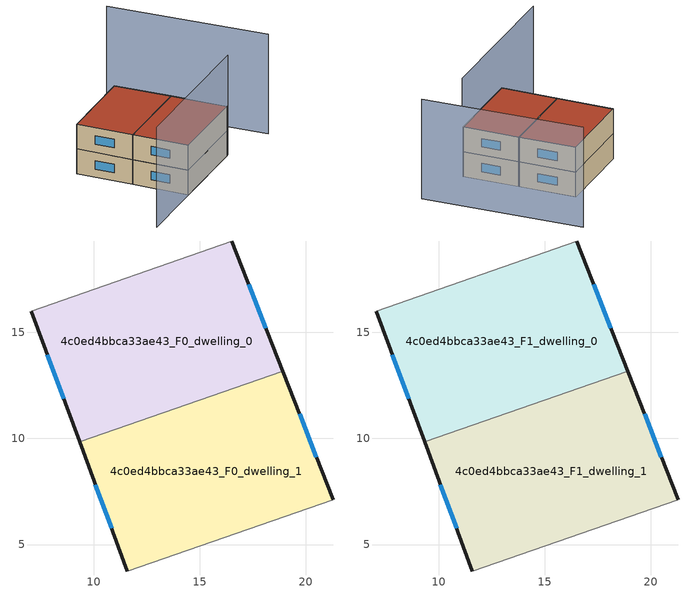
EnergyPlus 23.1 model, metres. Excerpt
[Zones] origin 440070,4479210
4c0ed4bbca33ae43_F0_dwelling_0
 floor ground (EU_floor_Construction): 18.92,13.16 16.51,19.3 7.07,15.98 9.34,9.84 z0
 wall outside (EU_wall_Construction): 9.34,9.84 7.07,15.98 / 16.51,19.3 18.92,13.16 z0:3
 wall adiabatic (EU_wall_Construction): 7.07,15.98 16.51,19.3 z0:3
 wall to 4c0ed4bbca33ae43_F0_dwelling_1 (EU_wall_Construction): 18.92,13.16 9.34,9.84 z0:3
 window (EU_Window_Construction): 8.59,11.87 7.82,13.94 / 17.31,17.26 18.12,15.19 z0.99:2.01
4c0ed4bbca33ae43_F0_dwelling_1
 floor ground (EU_floor_Construction): 21.29,7.12 18.92,13.16 9.34,9.84 11.59,3.75 z0
 wall outside (EU_wall_Construction): 11.59,3.75 9.34,9.84 / 18.92,13.16 21.29,7.12 z0:3
 wall adiabatic (EU_wall_Construction): 21.29,7.12 11.59,3.75 z0:3
 window (EU_Window_Construction): 10.85,5.77 10.09,7.82 / 19.7,11.15 20.5,9.12 z0.99:2.01
4c0ed4bbca33ae43_F1_dwelling_0
 floor to 4c0ed4bbca33ae43_F0_dwelling_0 (EU_floor_Construction): 18.92,13.16 16.51,19.3 7.07,15.98 9.34,9.84 z3
 wall outside (EU_wall_Construction): 9.34,9.84 7.07,15.98 / 16.51,19.3 18.92,13.16 z3:6
 wall adiabatic (EU_wall_Construction): 7.07,15.98 16.51,19.3 z3:6
 wall to 4c0ed4bbca33ae43_F1_dwelling_1 (EU_wall_Construction): 18.92,13.16 9.34,9.84 z3:6
 window (EU_Window_Construction): 8.59,11.87 7.82,13.94 / 17.31,17.26 18.12,15.19 z3.99:5.01
 roof outside (EU_roof_Construction): 16.51,19.3 18.92,13.16 9.34,9.84 7.07,15.98 z6
4c0ed4bbca33ae43_F1_dwelling_1
 floor to 4c0ed4bbca33ae43_F0_dwelling_1 (EU_floor_Construction): 21.29,7.12 18.92,13.16 9.34,9.84 11.59,3.75 z3
 wall outside (EU_wall_Construction): 11.59,3.75 9.34,9.84 / 18.92,13.16 21.29,7.12 z3:6
 wall adiabatic (EU_wall_Construction): 21.29,7.12 11.59,3.75 z3:6
 window (EU_Window_Construction): 10.85,5.77 10.09,7.82 / 19.7,11.15 20.5,9.12 z3.99:5.01
 roof outside (EU_roof_Construction): 18.92,13.16 21.29,7.12 11.59,3.75 9.34,9.84 z6
shading: 3.71,1.01 21.52,7.2 / 28.16,7.46 21.16,24.78 z0:12
[Building]
EU S2 Campaign: North Axis=0; Terrain=City; Solar Distribution=FullExterior
[Site:Location]
Madrid: Latitude=40.5; Longitude=-3.5; Time Zone=1; Elevation=609
[SizingPeriod:WeatherFileDays]
AnnualSizingPeriod: Begin Month=1; Begin Day of Month=1; End Month=12; End Day of Month=31; Day of Week for Start Day=Monday; Use Weather File Daylight Saving Period=No; Use Weather File Rain and Snow Indicators=No
[MATERIAL]
EU_InternalMass_Material: Roughness=MediumRough; Thickness=0.1; Conductivity=1; Density=1800; Specific Heat=900; Thermal Absorptance=0.9; Solar Absorptance=0.7; Visible Absorptance=0.7
[MATERIAL:NOMASS] Roughness=MediumRough; Thermal Absorptance=0.9; Solar Absorptance=0.7; Visible Absorptance=0.7
Name | Thermal Resistance
EU_wall_NoMass | 0.609216
EU_roof_NoMass | 0.513268
EU_floor_NoMass | 0.568163
[WINDOWMATERIAL:SIMPLEGLAZINGSYSTEM]
EU_Window_SimpleGlazing: UFactor=5.50606; Solar Heat Gain Coefficient=0.85; Visible Transmittance=0.85
[CONSTRUCTION]
EU_wall_Construction: EU_wall_NoMass
EU_roof_Construction: EU_roof_NoMass
EU_floor_Construction: EU_floor_NoMass
EU_InternalMass_Construction: EU_InternalMass_Material
EU_Window_Construction: EU_Window_SimpleGlazing
[ZONE] Type=1; Multiplier=1; Ceiling Height=autocalculate; Floor Area=autocalculate; Part of Total Floor Area=Yes
Name | Volume
4c0ed4bbca33ae43_F0_dwelling_0; 4c0ed4bbca33ae43_F1_dwelling_0 | 198.418
4c0ed4bbca33ae43_F0_dwelling_1; 4c0ed4bbca33ae43_F1_dwelling_1 | 198.422
[INTERNALMASS] Construction=EU_InternalMass_Construction
Name | Zone or ZoneList | Surface Area
4c0ed4bbca33ae43_F0_dwelling_0_EU_InternalMass | 4c0ed4bbca33ae43_F0_dwelling_0 | 66.1394
4c0ed4bbca33ae43_F0_dwelling_1_EU_InternalMass | 4c0ed4bbca33ae43_F0_dwelling_1 | 66.1407
4c0ed4bbca33ae43_F1_dwelling_0_EU_InternalMass | 4c0ed4bbca33ae43_F1_dwelling_0 | 66.1394
4c0ed4bbca33ae43_F1_dwelling_1_EU_InternalMass | 4c0ed4bbca33ae43_F1_dwelling_1 | 66.1407
[OTHEREQUIPMENT] Fuel Type=Electricity; Design Level Calculation Method=Watts/Area; Power per Zone Floor Area=1; Fraction Latent=0; Fraction Radiant=0; Fraction Lost=0; Carbon Dioxide Generation Rate=0; EndUse Subcategory=EU_Step8_InternalGains
Name | Zone or ZoneList or Space or SpaceList | Schedule
EU_Step8_InternalGain_4c0ed4bbca33ae43_F0_dwelling_0_f000 | 4c0ed4bbca33ae43_F0_dwelling_0 | EU_Step8_GainSchedule_4c0ed4bbca33ae43_F0_dwelling_0_f000
EU_Step8_InternalGain_4c0ed4bbca33ae43_F0_dwelling_1_f000 | 4c0ed4bbca33ae43_F0_dwelling_1 | EU_Step8_GainSchedule_4c0ed4bbca33ae43_F0_dwelling_1_f000
EU_Step8_InternalGain_4c0ed4bbca33ae43_F1_dwelling_0_f000 | 4c0ed4bbca33ae43_F1_dwelling_0 | EU_Step8_GainSchedule_4c0ed4bbca33ae43_F1_dwelling_0_f000
EU_Step8_InternalGain_4c0ed4bbca33ae43_F1_dwelling_1_f000 | 4c0ed4bbca33ae43_F1_dwelling_1 | EU_Step8_GainSchedule_4c0ed4bbca33ae43_F1_dwelling_1_f000
[ZONEVENTILATION:DESIGNFLOWRATE] Schedule=EU_AlwaysOn; Design Flow Rate Calculation Method=AirChanges/Hour; Air Changes per Hour=0.752966; Ventilation Type=Natural; Fan Pressure Rise=0; Fan Total Efficiency=1; Constant Term Coefficient=1; Temperature Term Coefficient=0; Velocity Term Coefficient=0; Velocity Squared Term Coefficient=0; Minimum Indoor Temperature=-100; Maximum Indoor Temperature=100; Delta Temperature=-100; Minimum Outdoor Temperature=-100; Maximum Outdoor Temperature=100; Maximum Wind Speed=40
Name | Zone or ZoneList or Space or SpaceList
EU_ConstantAir_4c0ed4bbca33ae43_F0_dwelling_0 | 4c0ed4bbca33ae43_F0_dwelling_0
EU_ConstantAir_4c0ed4bbca33ae43_F0_dwelling_1 | 4c0ed4bbca33ae43_F0_dwelling_1
EU_ConstantAir_4c0ed4bbca33ae43_F1_dwelling_0 | 4c0ed4bbca33ae43_F1_dwelling_0
EU_ConstantAir_4c0ed4bbca33ae43_F1_dwelling_1 | 4c0ed4bbca33ae43_F1_dwelling_1
[HVACTEMPLATE:THERMOSTAT] Constant Heating Setpoint=20; Constant Cooling Setpoint=50
EU_HeatOnly_4c0ed4bbca33ae43_F0_dwelling_0; EU_HeatOnly_4c0ed4bbca33ae43_F0_dwelling_1; EU_HeatOnly_4c0ed4bbca33ae43_F1_dwelling_0; EU_HeatOnly_4c0ed4bbca33ae43_F1_dwelling_1
[HVACTEMPLATE:ZONE:IDEALLOADSAIRSYSTEM] System Availability Schedule=EU_AlwaysOn; Maximum Heating Supply Air Temperature=50; Minimum Cooling Supply Air Temperature=13; Maximum Heating Supply Air Humidity Ratio=0.0156; Minimum Cooling Supply Air Humidity Ratio=0.0077; Heating Limit=NoLimit; Cooling Limit=NoLimit; Heating Availability Schedule=EU_AlwaysOn; Cooling Availability Schedule=EU_CoolingOff; Dehumidification Control Type=ConstantSensibleHeatRatio; Cooling Sensible Heat Ratio=0.7; Dehumidification Setpoint=60; Humidification Control Type=None; Humidification Setpoint=30; Outdoor Air Method=None; Outdoor Air Flow Rate per Person=0.00944; Outdoor Air Flow Rate per Zone Floor Area=0; Outdoor Air Flow Rate per Zone=0; Demand Controlled Ventilation Type=None; Outdoor Air Economizer Type=NoEconomizer; Heat Recovery Type=None; Sensible Heat Recovery Effectiveness=0.7; Latent Heat Recovery Effectiveness=0.65
Name | Template Thermostat
4c0ed4bbca33ae43_F0_dwelling_0 | EU_HeatOnly_4c0ed4bbca33ae43_F0_dwelling_0
4c0ed4bbca33ae43_F0_dwelling_1 | EU_HeatOnly_4c0ed4bbca33ae43_F0_dwelling_1
4c0ed4bbca33ae43_F1_dwelling_0 | EU_HeatOnly_4c0ed4bbca33ae43_F1_dwelling_0
4c0ed4bbca33ae43_F1_dwelling_1 | EU_HeatOnly_4c0ed4bbca33ae43_F1_dwelling_1
[SIZING:ZONE] Zone Cooling Design Supply Air Temperature Input Method=SupplyAirTemperature; Zone Cooling Design Supply Air Temperature=13; Zone Heating Design Supply Air Temperature Input Method=SupplyAirTemperature; Zone Heating Design Supply Air Temperature=50; Zone Cooling Design Supply Air Humidity Ratio=0.008; Zone Heating Design Supply Air Humidity Ratio=0.008; Cooling Design Air Flow Method=DesignDay; Cooling Design Air Flow Rate=0; Cooling Minimum Air Flow per Zone Floor Area=0.000762; Cooling Minimum Air Flow=0; Cooling Minimum Air Flow Fraction=0.2; Heating Design Air Flow Method=DesignDay; Heating Design Air Flow Rate=0; Heating Maximum Air Flow per Zone Floor Area=0.002032; Heating Maximum Air Flow=0.141576; Heating Maximum Air Flow Fraction=0.3; Account for Dedicated Outdoor Air System=No; Dedicated Outdoor Air System Control Strategy=NeutralSupplyAir; Dedicated Outdoor Air Low Setpoint Temperature for Design=autosize; Dedicated Outdoor Air High Setpoint Temperature for Design=autosize; Zone Load Sizing Method=Sensible Load Only No Latent Load; Zone Latent Cooling Design Supply Air Humidity Ratio Input Method=HumidityRatioDifference; Zone Cooling Design Supply Air Humidity Ratio Difference=0.005; Zone Latent Heating Design Supply Air Humidity Ratio Input Method=HumidityRatioDifference; Zone Humidification Design Supply Air Humidity Ratio Difference=0.005
4c0ed4bbca33ae43_F0_dwelling_0; 4c0ed4bbca33ae43_F0_dwelling_1; 4c0ed4bbca33ae43_F1_dwelling_0; 4c0ed4bbca33ae43_F1_dwelling_1
[SCHEDULE:CONSTANT]
Name | Hourly Value
EU_AlwaysOn | 1
EU_CoolingOff | 0
[SCHEDULE:FILE] Column Number=1; Rows to Skip at Top=0; Number of Hours of Data=8760; Column Separator=Comma; Interpolate to Timestep=No; Minutes per Item=60; Adjust Schedule for Daylight Savings=Yes
Name | File
EU_Step8_GainSchedule_4c0ed4bbca33ae43_F0_dwelling_0_f000 | ../../schedules/4c0ed4bbca33ae43/4c0ed4bbca33ae43_F0_dwelling_0_f000_gain.csv
EU_Step8_GainSchedule_4c0ed4bbca33ae43_F0_dwelling_1_f000 | ../../schedules/4c0ed4bbca33ae43/4c0ed4bbca33ae43_F0_dwelling_1_f000_gain.csv
EU_Step8_GainSchedule_4c0ed4bbca33ae43_F1_dwelling_0_f000 | ../../schedules/4c0ed4bbca33ae43/4c0ed4bbca33ae43_F1_dwelling_0_f000_gain.csv
EU_Step8_GainSchedule_4c0ed4bbca33ae43_F1_dwelling_1_f000 | ../../schedules/4c0ed4bbca33ae43/4c0ed4bbca33ae43_F1_dwelling_1_f000_gain.csv
